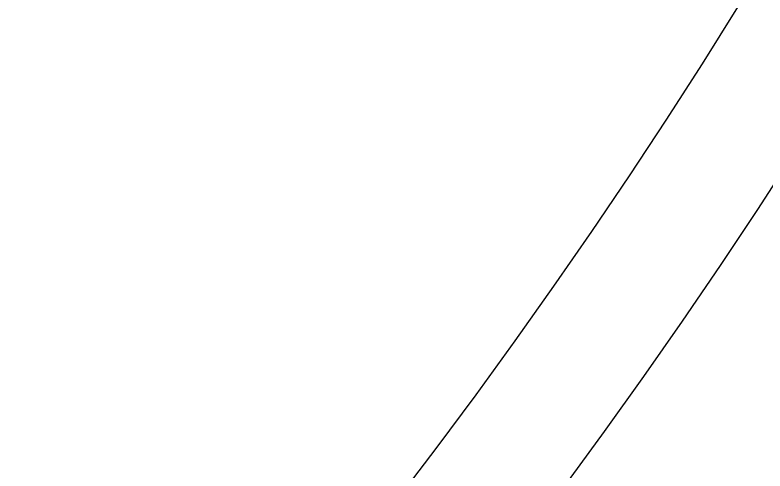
# Model space of a CAD drawing. Header units: millimetres. Extents: x -13407 to 8063098, y -54153 to 109271.
# Drawn here: x 21197 to 22336, y 54881 to 55574 of the extents above; entities that cross this region are included whole.
import ezdxf
from ezdxf.enums import TextEntityAlignment as Align

# ---------------------------------------------------------------- set-up
doc = ezdxf.new("R2018")
doc.units = ezdxf.units.MM
doc.layers.get('Defpoints').update_dxf_attribs({"color": 6})
for name, color, linetype, lineweight in [('АР_Маркер экспликации', 239, 'Continuous', 13), ('АР_Номер помещения', 1, 'Continuous', 25), ('АР_Подоконники', 163, 'Continuous', 9), ('АР_Помещения_площадь', 19, 'Continuous', 9), ('АР_Сущ Несущая стена', 202, 'Continuous', 30)]:
    doc.layers.add(name, color=color, linetype=linetype, lineweight=lineweight)
doc.layers.add('АР_Названия помещений', color=124, linetype='Continuous', lineweight=5, plot=False)
doc.styles.add('ISOCPEUR', font='isocpeur.ttf', dxfattribs={"width": 0.7})
doc.styles.get("Standard").update_dxf_attribs({"font": 'arial.ttf'})

# ---------------------------------------------------------------- blocks, each defined once
blk = doc.blocks.new('*U661')
at = {"layer": 'Defpoints', "color": 7, "style": 'ISOCPEUR', "width": 0.7, "flags": 1}
blk.add_attdef('КАТЕГОРИЯ', (-499.2, -2092.2), '', height=250, dxfattribs=at)
at = {"layer": 'Defpoints', "color": 7, "style": 'ISOCPEUR', "width": 0.7}
blk.add_attdef('ПЛОЩАДЬ_ПОМЕЩЕНИЯ', text='', height=200, dxfattribs=at).set_placement((-2670.6, -4403.2), align=Align.MIDDLE_RIGHT)
at = {"layer": 'АР_Номер помещения', "color": 7, "style": 'ISOCPEUR', "width": 0.7}
blk.add_attdef('НОМЕР_ПОМЕЩЕНИЯ', text='', height=300, dxfattribs=at).set_placement((-3405.7, -3798.7), align=Align.MIDDLE_CENTER)
at = {"layer": 'АР_Помещения_площадь', "color": 7, "lineweight": 30, "width": 0.7, "flags": 104}
blk.add_attdef('ИМЯ_ПОМЕЩЕНИЯ', text='', height=100, dxfattribs=at).set_placement((157.6, 1217.1), align=Align.MIDDLE_CENTER)

msp = doc.modelspace()

# ---------------------------------------------------------------- linework, layer by layer
at = {"layer": 'АР_Подоконники', "ltscale": 100}
msp.add_arc((14688.1, 60285.2), 8940.2, 271.69125, 356.32908, dxfattribs=at)
at = {"layer": 'АР_Сущ Несущая стена', "lineweight": 18, "ltscale": 100}
for centre, radius, start, end in [((14679.8, 60296.9), 9144.3, 272.82064, 356.28873), ((14687.5, 60278.9), 9778.7, 272.59255, 356.63539)]:
    msp.add_arc(centre, radius, start, end, dxfattribs=at)

# ---------------------------------------------------------------- block references
at = {"layer": 'АР_Маркер экспликации'}
ref = msp.add_blockref('*U661', (12995.3, 62958.9), dxfattribs=at)
lines = msp.add_mtext('\\W0.8000;Предмоечная', dxfattribs={"layer": 'АР_Названия помещений', "insert": (9281.1, 58893.4), "char_height": 2936.822, "width": 926.94, "attachment_point": 1})
ref.add_attrib('ИМЯ_ПОМЕЩЕНИЯ', '', (9281.1, 58893.4), dxfattribs={"flags": 104}).embed_mtext(lines)

doc.saveas('drawing.dxf')
